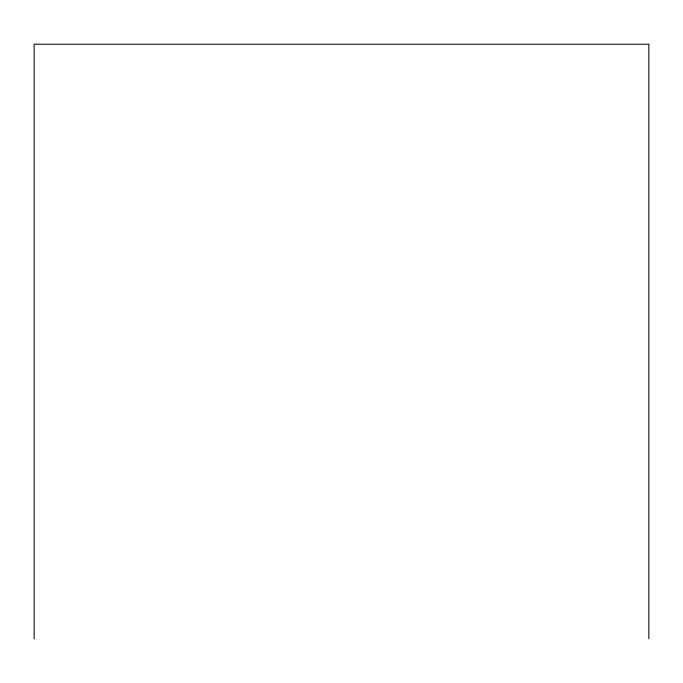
<?xml version="1.0" encoding="UTF-8"?>
<svg xmlns="http://www.w3.org/2000/svg" width="683" height="683" viewBox="0 0 683 683"><rect width="100%" height="100%" fill="white"/><g stroke="black" fill="none" stroke-linecap="round" stroke-linejoin="round"><path stroke-width="1.02" d="M648.85 638.784L648.85 44.216L34.15 44.216L34.15 638.784"/></g></svg>
